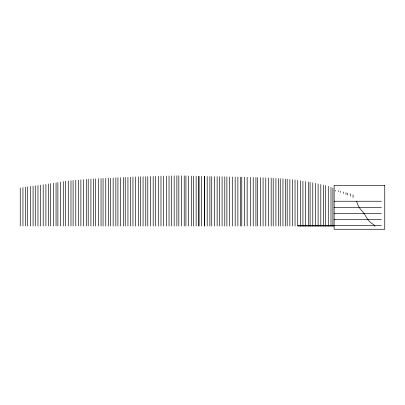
<?xml version="1.0" encoding="UTF-8"?>
<svg xmlns="http://www.w3.org/2000/svg" width="405" height="405" viewBox="0 0 405 405"><rect width="100%" height="100%" fill="white"/><g stroke="black" fill="none" stroke-linecap="round" stroke-linejoin="round"><path stroke-width="0.61" d="M320.806 226.036L320.806 184.508M334.125 201.244L381.373 201.244M334.125 207.299L381.373 207.299M334.125 213.354L381.373 213.354M334.125 219.409L381.373 219.409M297.736 225.464L381.373 225.464M333.791 226.036L297.736 226.036L297.736 180.321M374.746 226.036L375.126 226.036M374.706 225.464L370.752 222.613A20.108 17.617 53.3 0 1 366.647 217.794L365.826 216.407A30.152 30.046 -4.9 0 0 361.462 210.347A19.642 19.556 -87.1 0 1 357.195 203.168L356.658 201.244M353.044 194.881L353.044 197.483M350.345 193.899L350.345 196.111M347.647 193.15L347.647 194.942M345.971 192.709L345.971 194.365M343.273 191.995L343.273 193.418M340.57 191.287L340.57 192.34M338.291 190.73L338.291 191.57M335.593 190.396L335.593 191.069M332.89 188.102L332.89 226.036M330.986 187.383L330.986 226.036M328.283 186.366L328.283 226.036M325.585 185.561L325.585 226.036M323.504 185.11L323.504 226.036M318.107 183.895L318.107 226.036M315.48 183.242L315.48 226.036M312.781 182.751L312.781 226.036M310.078 182.306L310.078 226.036M308.316 182.007L308.316 226.036M305.618 181.572L305.618 226.036M302.92 181.131L302.92 226.036M300.439 180.711L300.439 226.036M295.037 179.941L295.037 226.036M292.582 179.633L292.582 226.036M289.884 179.41L289.884 226.036M287.185 179.137L287.185 226.036M285.652 179.005L285.652 226.036M282.953 178.767L282.953 226.036M280.25 178.615L280.25 226.036M278.605 178.544L278.605 226.036M275.906 178.367L275.906 226.036M273.203 178.2L273.203 226.036M271.183 178.078L271.183 226.036M268.485 177.932L268.485 226.036M265.781 177.835L265.781 226.036M263.073 177.734L263.073 226.036M260.369 177.628L260.369 226.036M257.671 177.527L257.671 226.036M255.909 177.466L255.909 226.036M253.211 177.405L253.211 226.036M250.508 177.334L250.508 226.036M247.166 177.248L247.166 226.036M244.463 177.193L244.463 226.036M241.765 177.137L241.765 226.036M240.58 177.117L240.58 226.036M237.877 177.061L237.877 226.036M235.178 177.005L235.178 226.036M232.293 176.944L232.293 226.036M229.594 176.884L229.594 226.036M226.896 176.828L226.896 226.036M224.785 176.777L224.785 226.036M222.087 176.707L222.087 226.036M219.388 176.661L219.388 226.036M217.136 176.626L217.136 226.036M214.437 176.58L214.437 226.036M211.734 176.54L211.734 226.036M209.886 176.509L209.886 226.036M207.188 176.464L207.188 226.036M204.484 176.418L204.484 226.036M204.363 176.418L204.363 226.036M201.665 176.372L201.665 226.036M198.961 176.297L198.961 226.036M198.84 176.291L198.84 226.036M196.141 176.21L196.141 226.036M193.443 176.129L193.443 226.036M191.332 176.064L191.332 226.036M188.634 175.983L188.634 226.036M185.935 175.902L185.935 226.036M184.229 175.851L184.229 226.036M181.526 175.77L181.526 226.036M178.828 175.724L178.828 226.036M176.863 175.78L176.863 226.036M174.165 175.851L174.165 226.036M171.467 175.922L171.467 226.036M169.042 175.993L169.042 226.036M166.339 176.069L166.339 226.036M163.64 176.135L163.64 226.036M160.987 176.205L160.987 226.036M158.289 176.276L158.289 226.036M155.586 176.347L155.586 226.046M153.191 176.403L153.191 226.036M150.493 176.479L150.493 226.036M147.79 176.55L147.79 226.036M145.77 176.605L145.77 226.036M143.071 176.661L143.071 226.036M140.368 176.732L140.368 226.036M138.348 176.818L138.348 226.036M135.65 176.929L135.65 226.036M132.951 177.005L132.951 226.046M130.638 177.172L130.638 226.036M127.939 177.294L127.939 226.036M125.241 177.39L125.241 226.036M123.333 177.461L123.333 226.036M120.634 177.562L120.634 226.036M117.936 177.663L117.936 226.036M115.855 177.77L115.855 226.036M113.157 177.952L113.157 226.036M110.454 178.109L110.454 226.036M108.464 178.2L108.464 226.036M105.761 178.296L105.761 226.036M103.062 178.408L103.062 226.036M101.042 178.514L101.042 226.036M98.344 178.651L98.344 226.036M95.641 178.787L95.641 226.036M93.621 178.883L93.621 226.036M90.922 179.01L90.922 226.036M88.219 179.147L88.219 225.965M86.285 179.339L86.285 225.965M83.587 179.577L83.587 225.97M80.884 179.81L80.884 225.97M78.489 180.007L78.489 225.97M75.791 180.25L75.791 225.97M73.092 180.493L73.092 225.97M70.981 180.681L70.981 225.97M68.283 180.919L68.283 225.97M65.585 181.192L65.585 225.97M63.276 181.567L63.276 225.975M60.573 182.007L60.573 225.975M57.874 182.447L57.874 225.975M56.052 182.726L56.052 225.975M53.354 183.151L53.354 225.975M50.655 183.607L50.655 225.98M48.605 183.956L48.605 225.98M45.902 184.407L45.902 225.98M43.203 184.807L43.203 225.98M40.667 185.131L40.667 225.985M37.964 185.475L37.964 225.985M35.265 185.799L35.265 225.99M33.073 186.072L33.073 225.99M30.37 186.386L30.37 225.995M27.672 186.821L27.672 225.995M25.652 187.15L25.652 226M22.948 187.576L22.948 226M20.25 187.996L20.25 226.005M384.75 185.399L334.125 185.399L334.125 229.276L384.75 229.276L384.75 185.399"/></g></svg>
